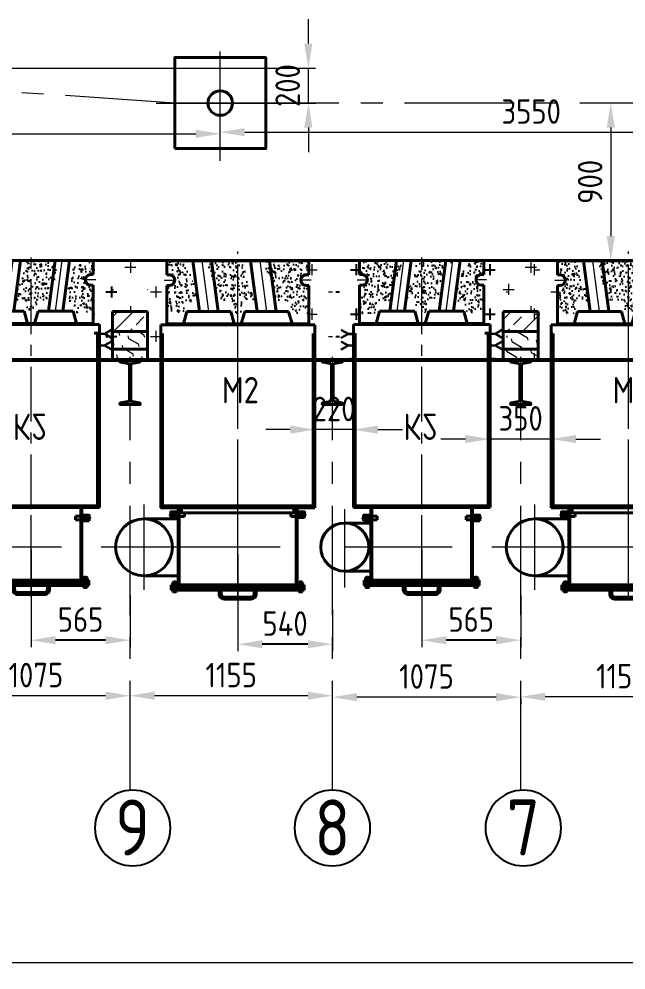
# Model space of a CAD drawing. Header units: millimetres. Extents: x 52110 to 400893, y -153728 to 31997.
# Drawn here: x 176669 to 180134, y -52259 to -46828 of the extents above; entities that cross this region are included whole.
import ezdxf
from ezdxf.enums import TextEntityAlignment as Align

# ---------------------------------------------------------------- set-up
doc = ezdxf.new("R2010")
doc.units = ezdxf.units.MM
doc.header["$LTSCALE"] = 500
for name, pattern in [('CENTER', [2, 1.25, -0.25, 0.25, -0.25]), ('DASHED2', [0.375, 0.25, -0.125]), ('PHANTOM2', [1.25, 0.625, -0.125, 0.125, -0.125, 0.125, -0.125])]:
    doc.linetypes.add(name, pattern=pattern)
for name, color, linetype, lineweight in [('2D', 4, 'PHANTOM2', 20), ('BIAOZHU', 3, 'Continuous', 25), ('SHI', 7, 'Continuous', 40), ('WEN', 3, 'Continuous', 20), ('XU', 6, 'DASHED2', 20), ('ZHONG', 1, 'CENTER', 20)]:
    doc.layers.add(name, color=color, linetype=linetype, lineweight=lineweight)
doc.layers.add('HAN', color=9, linetype='Continuous')
doc.styles.add('GB', font='gbenor.shx', dxfattribs={"bigfont": 'gbcbig.shx'})
doc.dimstyles.new('ISO-25$0', dxfattribs={"dimscale": 40, "dimtxt": 3.5, "dimasz": 3.5, "dimexe": 1, "dimexo": 0.2, "dimgap": 1.2, "dimtad": 1, "dimtoh": 1, "dimdec": 1, "dimzin": 9, "dimdsep": 46, "dimtxsty": 'GB', "dimcen": 0, "dimclrd": 3, "dimclre": 3, "dimclrt": 256, "dimadec": 0, "dimazin": 2, "dimtfac": 1, "dimtdec": 1, "dimtix": 1, "dimtmove": 0, "dimatfit": 3, "dimldrblk": 'DOTSMALL', "dimfxl": 0, "dimlwd": -1, "dimlwe": 20, "dimarcsym": 0})

# ---------------------------------------------------------------- blocks, each defined once
blk = doc.blocks.new('序号')
at = {"layer": 'BIAOZHU'}
blk.add_circle((0, -5.4), 5.4, dxfattribs=at)
at = {"layer": 'BIAOZHU', "style": 'GB', "flags": 8}
blk.add_attdef('序号', text='', height=8, dxfattribs=at).set_placement((0, -5.48), align=Align.MIDDLE)
blk = doc.blocks.new('*D1097')
at = {"layer": 'Defpoints', "color": 0}
for p in [(185927.4, -48331.1), (165847.4, -48466.2), (165847.4, -52219.4)]:
    blk.add_point(p, dxfattribs=at)
at = {"layer": 'WEN', "color": 3, "linetype": 'ByBlock', "lineweight": 20}
for p, q in [((185927.4, -48339.1), (185927.4, -52259.4)), ((165847.4, -48474.2), (165847.4, -52259.4))]:
    blk.add_line(p, q, dxfattribs=at)
at = {"layer": 'WEN', "color": 3, "linetype": 'ByBlock'}
blk.add_line((185787.4, -52219.4), (165987.4, -52219.4), dxfattribs=at)
at = {"layer": 'WEN', "color": 3}
for points in [[(165987.4, -52196), (165987.4, -52242.7), (165847.4, -52219.4)], [(185787.4, -52196), (185787.4, -52242.7), (185927.4, -52219.4)]]:
    blk.add_solid(points, dxfattribs=at)
at = {"layer": 'WEN', "insert": (175887.4, -52094.4), "char_height": 140, "attachment_point": 5, "style": 'GB'}
blk.add_mtext('20080(加热炉有效长度）', dxfattribs=at)
blk = doc.blocks.new('_DotSmall')
at = {"color": 0, "linetype": 'ByBlock', "const_width": 0.5}
blk.add_lwpolyline([(-0.0625, 0, 1), (0.0625, 0, 1)], format="xyb", close=True, dxfattribs=at)
blk = doc.blocks.new('*D1112')
at = {"layer": 'Defpoints', "color": 0}
for p in [(174267.4, -47483.2), (177817.4, -47483.2), (177817.4, -47483.2)]:
    blk.add_point(p, dxfattribs=at)
at = {"layer": 'WEN', "color": 3, "linetype": 'ByBlock', "lineweight": 20}
for p, q in [((174267.4, -47475.2), (174267.4, -47443.2)), ((177817.4, -47475.2), (177817.4, -47443.2))]:
    blk.add_line(p, q, dxfattribs=at)
at = {"layer": 'WEN', "color": 3, "linetype": 'ByBlock'}
blk.add_line((174407.4, -47483.2), (177677.4, -47483.2), dxfattribs=at)
at = {"layer": 'WEN', "color": 3}
for points in [[(174407.4, -47459.9), (174407.4, -47506.6), (174267.4, -47483.2)], [(177677.4, -47459.9), (177677.4, -47506.6), (177817.4, -47483.2)]]:
    blk.add_solid(points, dxfattribs=at)
at = {"layer": 'WEN', "insert": (176042.4, -47365.2), "char_height": 140, "attachment_point": 5, "style": 'GB'}
blk.add_mtext('3550', dxfattribs=at)
blk = doc.blocks.new('gdkk')
at = {"layer": 'SHI'}
blk.add_lwpolyline([(187744.5, 53003.2), (188264.5, 53003.2), (188264.5, 52483.2), (187744.5, 52483.2)], close=True, dxfattribs=at)
blk.add_circle((188004.5, 52743.2), 70, dxfattribs=at)
at = {"layer": 'ZHONG', "color": 1}
for p, q in [((188004.5, 53073.7), (188004.5, 52377.6)), ((188374.9, 52743.2), (187630.3, 52743.2))]:
    blk.add_line(p, q, dxfattribs=at)
blk = doc.blocks.new('*D1113')
at = {"layer": 'Defpoints', "color": 0}
for p in [(181367.4, -47474.4), (177817.4, -47638.6), (181367.4, -47638.6)]:
    blk.add_point(p, dxfattribs=at)
at = {"layer": 'WEN', "color": 3, "linetype": 'ByBlock', "lineweight": 20}
for p, q in [((177817.4, -47630.6), (177817.4, -47434.4)), ((181367.4, -47630.6), (181367.4, -47434.4))]:
    blk.add_line(p, q, dxfattribs=at)
at = {"layer": 'WEN', "color": 3, "linetype": 'ByBlock'}
blk.add_line((177957.4, -47474.4), (181227.4, -47474.4), dxfattribs=at)
at = {"layer": 'WEN', "color": 3}
for points in [[(177957.4, -47451.1), (177957.4, -47497.8), (177817.4, -47474.4)], [(181227.4, -47451.1), (181227.4, -47497.8), (181367.4, -47474.4)]]:
    blk.add_solid(points, dxfattribs=at)
at = {"layer": 'WEN', "insert": (179592.4, -47356.4), "char_height": 140, "attachment_point": 5, "style": 'GB'}
blk.add_mtext('3550', dxfattribs=at)
blk = doc.blocks.new('*D1115')
at = {"layer": 'Defpoints', "color": 0}
for p in [(174733.8, -47108), (178320.4, -47108), (177443.2, -47308)]:
    blk.add_point(p, dxfattribs=at)
at = {"layer": 'WEN', "color": 3, "linetype": 'ByBlock'}
for p, q in [((178320.4, -46968), (178320.4, -46828)), ((178320.4, -47308), (178320.4, -47108)), ((178320.4, -47448), (178320.4, -47588))]:
    blk.add_line(p, q, dxfattribs=at)
at = {"layer": 'WEN', "color": 3, "linetype": 'ByBlock', "lineweight": 20}
for p, q in [((174741.8, -47108), (178360.4, -47108)), ((177451.2, -47308), (178360.4, -47308))]:
    blk.add_line(p, q, dxfattribs=at)
at = {"layer": 'WEN', "color": 3}
for points in [[(178297.1, -46968), (178343.7, -46968), (178320.4, -47108)], [(178297.1, -47448), (178343.7, -47448), (178320.4, -47308)]]:
    blk.add_solid(points, dxfattribs=at)
at = {"layer": 'WEN', "insert": (178202.4, -47208), "char_height": 140, "attachment_point": 5, "rotation": 90, "style": 'GB'}
blk.add_mtext('200', dxfattribs=at)
blk = doc.blocks.new('*D1131')
at = {"layer": 'Defpoints', "color": 0}
for p in [(180088.7, -47308), (180046.8, -48208), (180119.6, -48208)]:
    blk.add_point(p, dxfattribs=at)
at = {"layer": 'WEN', "color": 3, "linetype": 'ByBlock', "lineweight": 20}
for p, q in [((180080.7, -47308), (180006.8, -47308)), ((180111.6, -48208), (180006.8, -48208))]:
    blk.add_line(p, q, dxfattribs=at)
at = {"layer": 'WEN', "color": 3, "linetype": 'ByBlock'}
blk.add_line((180046.8, -47448), (180046.8, -48068), dxfattribs=at)
at = {"layer": 'WEN', "color": 3}
for points in [[(180023.5, -47448), (180070.1, -47448), (180046.8, -47308)], [(180023.5, -48068), (180070.1, -48068), (180046.8, -48208)]]:
    blk.add_solid(points, dxfattribs=at)
at = {"layer": 'WEN', "insert": (179928.8, -47758), "char_height": 140, "attachment_point": 5, "rotation": 90, "style": 'GB'}
blk.add_mtext('900', dxfattribs=at)
blk = doc.blocks.new('A$C705B2E04')
at = {"layer": 'BIAOZHU'}
h = blk.add_hatch(dxfattribs=at)
h.set_pattern_fill('CROSS', color=256, scale=5, angle=35, style=0)
h.set_pattern_definition([(35, (-55824.333, -17647.914), (7.797026, 44.21913), [15.875, -47.625]), (125, (-55813.278, -17649.864), (-44.21913, 7.797026), [15.875, -47.625])])
h.paths.add_polyline_path([(1576.4, 1223.8), (1576.4, 1218.8), (1581.4, 1218.8), (1581.4, 1223.8)])
h = blk.add_hatch(dxfattribs=at)
h.set_pattern_fill('AR-CONC', color=256, scale=0.4, style=0)
h.set_pattern_definition([(50, (-55765.333, -17697.914), (72.87387, -6.375634), [7.62, -83.82]), (355, (-55765.33, -17697.914), (-14.09713, 76.42266), [6.096, -67.056]), (100.451, (-55759.26, -17698.446), (58.777, 70.046675), [6.476, -71.236]), (46.1842, (-55765.33, -17677.59), (108.43162, -16.81693), [11.43, -125.73]), (96.6356, (-55756.3, -17679), (94.9617, 98.97022), [9.714, -106.854]), (351.184, (-55765.33, -17677.59), (94.96184, 98.97005), [9.144, -100.584]), (21, (-55755.173, -17682.674), (60.64595, -40.90621), [7.62, -83.82]), (326, (-55755.17, -17682.674), (24.72081, 73.67519), [6.096, -67.056]), (71.4514, (-55750.12, -17686.08), (85.3666, 32.76914), [6.476, -71.236]), (37.5, (-55765.333, -17697.914), (1.235441, 33.822016), [0, -66.2432, 0, -68.072, 0, -67.31]), (7.5, (-55765.333, -17697.914), (26.727865, 40.07223), [0, -38.8112, 0, -64.7192, 0, -25.654]), (327.5, (-55787.99, -17697.914), (54.236238, -2.291498), [0, -25.4, 0, -79.248, 0, -105.156]), (317.5, (-55798.15, -17697.914), (59.251673, 10.170596), [0, -33.02, 0, -52.6288, 0, -74.676])])
edge = h.paths.add_edge_path()
edge.add_line((2145.4, 1183.8), (2065.4, 1183.8))
edge.add_line((2065.4, 1183.8), (2065.4, 1168.8))
edge.add_arc((2035.4, 1168.8), 30, -179.9951, 0, ccw=False)
edge.add_line((2005.4, 1168.8), (2005.4, 1183.8))
edge.add_line((2005.4, 1183.8), (1845.4, 1183.8))
edge.add_line((1845.4, 1183.8), (1845.4, 1133.8))
edge.add_line((1845.4, 1133.8), (1845.4, 1088.8))
edge.add_line((1845.4, 1088.8), (1915.4, 1068.8))
edge.add_line((1915.4, 1068.8), (1915.4, 998.5))
edge.add_line((1915.4, 998.5), (2145.4, 1073.2))
edge.add_line((2145.4, 1073.2), (2145.4, 1183.8))
h.paths.add_polyline_path([(2145.4, 963.8), (1915.4, 889.1), (1915.4, 818.8), (1845.4, 798.8), (1845.4, 778.8), (2145.4, 778.8)])
h.paths.add_polyline_path([(2145.4, 755.6), (2145.4, 778.8), (1845.4, 778.8), (1845.4, 758.8), (1915.4, 738.8), (1915.4, 680.9)])
edge = h.paths.add_edge_path()
edge.add_line((2145.4, 633.8), (1915.4, 559.1))
edge.add_line((1915.4, 559.1), (1915.4, 488.8))
edge.add_line((1915.4, 488.8), (1845.4, 468.8))
edge.add_line((1845.4, 468.8), (1845.4, 373.8))
edge.add_line((1845.4, 373.8), (2005.4, 373.8))
edge.add_line((2005.4, 373.8), (2005.4, 388.8))
edge.add_arc((2035.4, 388.8), 30, -0.0041, 180.0041, ccw=False)
edge.add_line((2065.4, 388.8), (2065.4, 373.8))
edge.add_line((2065.4, 373.8), (2145.4, 373.8))
edge.add_line((2145.4, 373.8), (2145.4, 633.8))
at = {"layer": '2D', "ltscale": 0.5}
for p, q in [((1576.4, 1318.8), (1576.4, 1218.8)), ((1581.4, 1318.8), (1581.4, 1218.8)), ((1576.4, 1223.8), (1581.4, 1223.8)), ((1576.4, 1223.8), (1581.4, 1223.8)), ((1576.4, 1223.8), (1581.4, 1223.8)), ((1575.4, 333.8), (1581.4, 333.8)), ((1575.4, 333.8), (1581.4, 333.8)), ((1575.4, 333.8), (1581.4, 333.8)), ((1575.4, 333.8), (1581.4, 333.8)), ((1575.4, 333.8), (1581.4, 333.8)), ((1576.4, 238.8), (1576.4, 338.8)), ((1576.4, 333.8), (1581.4, 333.8)), ((1576.4, 333.8), (1581.4, 333.8)), ((1576.4, 333.8), (1581.4, 333.8)), ((1581.4, 318.8), (1581.4, 338.8)), ((1581.4, 238.8), (1581.4, 338.8))]:
    blk.add_line(p, q, dxfattribs=at)
at = {"layer": 'BIAOZHU'}
blk.add_line((2145.4, 1318.8), (2145.4, 214.4), dxfattribs=at)
at = {"layer": 'HAN'}
for p, q in [((310.1, 1143.5), (311.9, 1143.5)), ((310.1, 1133.3), (311.9, 1133.3)), ((310.1, 425.5), (311.9, 425.5)), ((310.1, 415.3), (311.9, 415.3))]:
    blk.add_line(p, q, dxfattribs=at)
at = {"layer": 'SHI'}
for p, q in [((347, 1113.4), (347, 1314.4)), ((672, 1113.4), (672, 1314.4)), ((735.4, 1219.4), (735.4, 339.4)), ((735.4, 1218.8), (1730.4, 1218.8)), ((735.4, 1218.8), (1730.4, 1218.8)), ((745.4, 1219.4), (745.4, 339.4)), ((745.4, 1208.8), (1730.4, 1208.8)), ((1730.4, 1218.8), (1730.4, 1210.8)), ((1730.4, 1218.8), (1780.4, 1218.8)), ((1780.4, 1218.8), (1780.4, 338.8)), ((254.4, 1146.2), (255.9, 1148.8)), ((254.4, 1130.6), (254.4, 1146.2)), ((255.9, 1148.8), (261.9, 1148.8)), ((255.9, 1143.6), (261.9, 1143.6)), ((261.9, 1150.4), (264.4, 1150.4)), ((261.9, 1126.4), (261.9, 1150.4)), ((261.9, 1128), (261.9, 1148.8)), ((264.4, 400.4), (264.4, 1158.4)), ((295.4, 1158.4), (264.4, 1158.4)), ((276.4, 400.4), (276.4, 1158.4)), ((279.4, 400.4), (279.4, 1158.4)), ((295.4, 400.4), (295.4, 1158.4)), ((297.9, 1150.4), (295.4, 1150.4)), ((297.9, 1126.4), (297.9, 1150.4)), ((297.9, 1128), (297.9, 1148.8)), ((297.9, 1146.2), (299.4, 1148.8)), ((297.9, 1146.2), (297.9, 1130.6)), ((308.6, 1148.8), (299.4, 1148.8)), ((308.6, 1143.6), (299.4, 1143.6)), ((310.1, 1146.2), (308.6, 1148.8)), ((310.1, 1146.2), (310.1, 1130.6)), ((310.1, 1144.4), (311, 1144.4)), ((311, 1144.4), (311, 1132.4)), ((311.9, 1143.5), (311, 1144.4)), ((311.9, 1133.3), (311.9, 1143.5)), ((685.4, 1140.4), (685.4, 1161.4)), ((705.4, 1140.4), (705.4, 1161.4)), ((1780.4, 1183.8), (1995.4, 1183.8)), ((1786.4, 1183.8), (1786.4, 778.8)), ((1995.4, 1183.8), (2005.4, 1183.8)), ((2005.4, 1169.3), (2005.4, 1183.8)), ((2065.4, 1183.8), (2145.4, 1183.8)), ((2065.4, 1183.8), (2145.4, 1183.8)), ((2065.4, 1168.8), (2065.4, 1183.8)), ((2145.4, 1183.8), (2145.4, 778.8)), ((254.4, 1130.6), (255.9, 1128)), ((255.9, 1133.2), (261.9, 1133.2)), ((255.9, 1128), (261.9, 1128)), ((261.9, 1126.4), (264.4, 1126.4)), ((297.9, 1126.4), (295.4, 1126.4)), ((509.4, 1119.4), (295.4, 1119.4)), ((509.4, 1113.4), (295.4, 1113.4)), ((297.9, 1130.6), (299.4, 1128)), ((308.6, 1133.2), (299.4, 1133.2)), ((308.6, 1128), (299.4, 1128)), ((310.1, 1130.6), (308.6, 1128)), ((310.1, 1132.4), (311, 1132.4)), ((311, 1132.4), (311.9, 1133.3)), ((735.4, 1119.4), (509.4, 1119.4)), ((735.4, 1113.4), (509.4, 1113.4)), ((685.4, 1119.4), (685.4, 1140.4)), ((685.4, 1083.4), (685.4, 1119.4)), ((705.4, 1119.4), (705.4, 1140.4)), ((705.4, 1083.4), (705.4, 1119.4)), ((705.4, 459.4), (705.4, 1099.4)), ((735.4, 1099.4), (705.4, 1099.4)), ((735.4, 1109.4), (745.4, 1109.4)), ((735.4, 1099.4), (735.4, 459.4)), ((1786.4, 1088.8), (1856.4, 1068.8)), ((705.4, 1083.4), (685.4, 1083.4)), ((1856.4, 1068.8), (1856.4, 818.8)), ((1856.4, 997.2), (2145.4, 1035.2)), ((1856.4, 890.4), (2145.6, 928.5)), ((1856.4, 818.8), (1786.4, 798.8)), ((1786.4, 373.8), (1786.4, 778.8)), ((2145.4, 373.8), (2145.4, 778.8)), ((1786.4, 758.8), (1856.4, 738.8)), ((1856.4, 488.8), (1856.4, 738.8)), ((1856.4, 667.2), (2145.4, 705.2)), ((1856.4, 560.4), (2145.4, 598.5)), ((735.4, 445.4), (295.4, 445.4)), ((735.4, 439.4), (295.4, 439.4)), ((705.4, 475.4), (685.4, 475.4)), ((685.4, 475.4), (685.4, 439.4)), ((685.4, 439.4), (685.4, 418.4)), ((705.4, 475.4), (705.4, 439.4)), ((735.4, 459.4), (705.4, 459.4)), ((705.4, 439.4), (705.4, 418.4)), ((735.4, 449.4), (745.4, 449.4)), ((1786.4, 468.8), (1856.4, 488.8)), ((254.4, 428.2), (255.9, 430.8)), ((254.4, 428.2), (254.4, 412.6)), ((254.4, 412.6), (255.9, 410)), ((255.9, 430.8), (261.9, 430.8)), ((255.9, 425.6), (261.9, 425.6)), ((255.9, 415.2), (261.9, 415.2)), ((255.9, 410), (261.9, 410)), ((261.9, 432.4), (264.4, 432.4)), ((261.9, 432.4), (261.9, 408.4)), ((261.9, 430.8), (261.9, 410)), ((261.9, 408.4), (264.4, 408.4)), ((295.4, 400.4), (264.4, 400.4)), ((297.9, 432.4), (295.4, 432.4)), ((297.9, 408.4), (295.4, 408.4)), ((297.9, 432.4), (297.9, 408.4)), ((297.9, 430.8), (297.9, 410)), ((297.9, 428.2), (299.4, 430.8)), ((297.9, 412.6), (297.9, 428.2)), ((297.9, 412.6), (299.4, 410)), ((308.6, 430.8), (299.4, 430.8)), ((308.6, 425.6), (299.4, 425.6)), ((308.6, 415.2), (299.4, 415.2)), ((308.6, 410), (299.4, 410)), ((310.1, 428.2), (308.6, 430.8)), ((310.1, 412.6), (308.6, 410)), ((310.1, 412.6), (310.1, 428.2)), ((310.1, 426.4), (311, 426.4)), ((310.1, 414.4), (311, 414.4)), ((311, 414.4), (311, 426.4)), ((311, 426.4), (311.9, 425.5)), ((311.9, 415.3), (311, 414.4)), ((311.9, 425.5), (311.9, 415.3)), ((685.4, 418.4), (685.4, 397.4)), ((705.4, 418.4), (705.4, 397.4)), ((2005.4, 388.3), (2005.4, 373.8)), ((2065.4, 388.8), (2065.4, 373.8)), ((735.4, 338.8), (1730.4, 338.8)), ((735.4, 338.8), (1730.4, 338.8)), ((735.4, 338.8), (1730.4, 338.8)), ((745.4, 348.8), (1730.4, 348.8)), ((1730.4, 338.8), (1730.4, 346.8)), ((1730.4, 338.8), (1730.4, 346.8)), ((1780.4, 338.8), (1730.4, 338.8)), ((1780.4, 373.8), (2005.4, 373.8)), ((1780.4, 373.8), (2005.4, 373.8)), ((1995.4, 373.8), (2005.4, 373.8)), ((2065.4, 373.8), (2145.4, 373.8))]:
    blk.add_line(p, q, dxfattribs=at)
for points in [[(679.4, 1161.4), (711.4, 1161.4), (711.4, 1140.4), (679.4, 1140.4)], [(679.4, 1140.4), (711.4, 1140.4), (711.4, 1119.4), (679.4, 1119.4)], [(679.4, 418.4), (711.4, 418.4), (711.4, 439.4), (679.4, 439.4)], [(679.4, 397.4), (711.4, 397.4), (711.4, 418.4), (679.4, 418.4)]]:
    blk.add_lwpolyline(points, close=True, dxfattribs=at)
for points in [[(264.4, 673.4), (243.4, 673.4, -0.414214), (213.4, 703.4), (213.4, 855.4, -0.414214), (243.4, 885.4), (264.4, 885.4)], [(264.4, 685.4), (243.4, 685.4, -0.414214), (225.4, 703.4), (225.4, 855.4, -0.414214), (243.4, 873.4), (264.4, 873.4)]]:
    blk.add_lwpolyline(points, format="xyb", dxfattribs=at)
blk.add_circle((509.5, 1313.8), 162.5, dxfattribs=at)
for centre, radius, start, end in [((259.4, 1147.4), 5.17, 193.1408, 226.8592), ((264.1, 1138.4), 9.75, 147.7958, 212.2042), ((302.9, 1147.4), 5.17, 193.1408, 226.8592), ((307.6, 1138.4), 9.75, 147.7958, 212.2042), ((305.1, 1147.4), 5.17, 313.1408, 346.8592), ((300.3, 1138.4), 9.75, 327.7958, 32.2042), ((2035.4, 1168.8), 30, 179.0306, 0), ((259.4, 1129.4), 5.17, 133.1408, 166.8592), ((302.9, 1129.4), 5.17, 133.1408, 166.8592), ((305.1, 1129.4), 5.17, 13.1408, 46.8592), ((259.4, 429.4), 5.17, 193.1408, 226.8592), ((264.1, 420.4), 9.75, 147.7958, 212.2042), ((259.4, 411.4), 5.17, 133.1408, 166.8592), ((302.9, 429.4), 5.17, 193.1408, 226.8592), ((307.6, 420.4), 9.75, 147.7958, 212.2042), ((302.9, 411.4), 5.17, 133.1408, 166.8592), ((305.1, 429.4), 5.17, 313.1408, 346.8592), ((300.3, 420.4), 9.75, 327.7958, 32.2042), ((305.1, 411.4), 5.17, 13.1408, 46.8592), ((2035.4, 388.8), 30, 0, 180.9694)]:
    blk.add_arc(centre, radius, start, end, dxfattribs=at)
at = {"layer": 'ZHONG'}
for p, q in [((509.5, 1071.9), (509.5, 1558.2)), ((265.7, 1313.8), (753.3, 1313.8)), ((265.7, 1313.8), (753.4, 1313.8)), ((509.4, 568.3), (509.4, 1314.4)), ((509.4, 536.9), (509.4, 1314.4)), ((2035.4, 1198), (2035.4, 1140.6)), ((250.8, 1138.4), (316.1, 1138.4)), ((509.4, 604), (509.4, 954.2)), ((233.3, 778.8), (2124.3, 778.8)), ((244.6, 778.8), (2124.3, 778.8)), ((249.3, 778.8), (2124.3, 778.8)), ((250.8, 420.4), (316.1, 420.4)), ((2035.4, 359.6), (2035.4, 417))]:
    blk.add_line(p, q, dxfattribs=at)
at = {"layer": 'ZHONG', "ltscale": 0.3}
for p, q in [((695.4, 1172.5), (695.4, 1115.4)), ((695.4, 386.3), (695.4, 443.3))]:
    blk.add_line(p, q, dxfattribs=at)
at = {"layer": 'ZHONG', "ltscale": 0.5}
for p, q in [((1856.3, 943.8), (2145.4, 981.8)), ((1856.4, 613.8), (2145.4, 651.8))]:
    blk.add_line(p, q, dxfattribs=at)
at = {"layer": 'ZHONG'}
blk.add_lwpolyline([(269.4, 679.4), (243.4, 679.4, -0.414214), (219.4, 703.4), (219.4, 704.4), (219.4, 855.4, -0.414214), (243.4, 879.4), (269.4, 879.4)], format="xyb", dxfattribs=at)
at = {"layer": 'BIAOZHU', "style": 'GB'}
blk.add_text('M2', height=150, rotation=270, dxfattribs=at).set_placement((1332, 869.7))
blk = doc.blocks.new('A$C558843FA')
at = {"layer": 'WEN'}
h = blk.add_hatch(dxfattribs=at)
h.set_pattern_fill('CROSS', color=256, scale=20, style=0)
h.paths.add_polyline_path([(105, 418.7), (70, 418.7), (70, 468.7), (70, 617.7), (-30, 617.7), (-30, 53.7), (105, 53.7), (105, 133.7), (120, 133.7, 1.008496), (119.5, 193.7), (105, 193.7), (105, 203.7)])
h.paths.add_polyline_path([(915, 418.7), (915, 53.7), (1050, 53.7), (1050, 617.7), (950, 617.7), (950, 418.7)])
at = {"layer": 'ZHONG', "ltscale": 0.5}
blk.add_line((510, 1888), (510, 0), dxfattribs=at)
at = {"layer": 'WEN', "xscale": -1, "rotation": 90}
blk.add_blockref('A$C705B2E04', (1288.8, 2199.1), dxfattribs=at)
blk = doc.blocks.new('dlz')
at = {"layer": 'SHI'}
blk.add_lwpolyline([(182777.2, 54420.7), (182777.2, 54425, 0.366629), (182773, 54429.9), (182731.5, 54436.8, -0.366629), (182723.2, 54446.7), (182723.2, 54644.7, -0.366629), (182731.5, 54654.6), (182773, 54661.5, 0.366629), (182777.2, 54666.5), (182777.2, 54670.7), (182661.2, 54670.7), (182661.2, 54666.5, 0.366629), (182665.3, 54661.5), (182706.8, 54654.6, -0.366629), (182715.2, 54644.7), (182715.2, 54446.7, -0.366629), (182706.8, 54436.8), (182665.3, 54429.9, 0.366629), (182661.2, 54425), (182661.2, 54420.7)], format="xyb", close=True, dxfattribs=at)
at = {"layer": 'ZHONG'}
blk.add_line((182719.2, 54714.5), (182719.2, 54399.2), dxfattribs=at)
blk = doc.blocks.new('A$C306F2430')
at = {"layer": 'BIAOZHU'}
h = blk.add_hatch(dxfattribs=at)
h.set_pattern_fill('CROSS', color=256, scale=20, style=0)
h.paths.add_polyline_path([(271.5, 418.7), (236.5, 418.7), (236.5, 468.7), (208.1, 468.7, 0.131652), (206.6, 468.3), (169.5, 446.9), (166.5, 452.1), (200.5, 471.7), (166.5, 491.3), (169.5, 496.5), (207.3, 474.7), (236.5, 474.7), (236.5, 534.7), (208.1, 534.7, 0.131652), (206.6, 534.3), (169.5, 512.9), (166.5, 518.1), (200.5, 537.7), (166.5, 557.3), (169.5, 562.5), (207.3, 540.7), (236.5, 540.7), (236.5, 618.7), (137.2, 618.7), (137.2, 53.7), (271.5, 53.7), (271.5, 133.7), (286.5, 133.7, 1.008496), (286, 193.7), (271.5, 193.7)])
edge = h.paths.add_edge_path()
edge.add_line((981.5, 418.7), (981.5, 53.7))
edge.add_line((981.5, 53.7), (1116.5, 53.7))
edge.add_line((1116.5, 53.7), (1116.5, 618.7))
edge.add_line((1116.5, 618.7), (1016.5, 618.7))
edge.add_line((1016.5, 618.7), (1016.5, 541.5))
edge.add_line((1016.5, 541.5), (1045.4, 541.6))
edge.add_line((1045.4, 541.6), (1083.2, 563.5))
edge.add_line((1083.2, 563.5), (1086.2, 558.3))
edge.add_line((1086.2, 558.3), (1052.2, 538.6))
edge.add_line((1052.2, 538.6), (1086.2, 519.1))
edge.add_line((1086.2, 519.1), (1083.3, 513.9))
edge.add_line((1083.3, 513.9), (1046.1, 535.2))
edge.add_arc((1044.6, 532.6), 3, 60.1247, 90.1247)
edge.add_line((1044.6, 535.6), (1016.5, 535.5))
edge.add_line((1016.5, 535.5), (1016.5, 475.5))
edge.add_line((1016.5, 475.5), (1045.6, 475.6))
edge.add_line((1045.6, 475.6), (1083.3, 497.5))
edge.add_line((1083.3, 497.5), (1086.3, 492.3))
edge.add_line((1086.3, 492.3), (1052.4, 472.6))
edge.add_line((1052.4, 472.6), (1086.4, 453.1))
edge.add_line((1086.4, 453.1), (1083.4, 447.9))
edge.add_line((1083.4, 447.9), (1046.3, 469.2))
edge.add_arc((1044.8, 466.6), 3, 60.1247, 90.1247)
edge.add_line((1044.8, 469.6), (1016.5, 469.5))
edge.add_line((1016.5, 469.5), (1016.5, 418.7))
edge.add_line((1016.5, 418.7), (981.5, 418.7))
h = blk.add_hatch(dxfattribs=at)
h.set_pattern_fill('AR-CONC', color=256, scale=0.4, angle=-90, style=0)
h.set_pattern_definition([(320, (-17850.21, 57964.413), (-6.375634, -72.87387), [7.62, -83.82]), (265, (-17850.21, 57964.41), (76.42266, 14.09713), [6.096, -67.056]), (10.451, (-17850.74, 57958.34), (70.046675, -58.777), [6.476, -71.236]), (316.1842, (-17829.89, 57964.41), (-16.81693, -108.43162), [11.43, -125.73]), (6.6356, (-17831.29, 57955.38), (98.97022, -94.9617), [9.714, -106.854]), (261.184, (-17829.89, 57964.41), (98.97005, -94.96184), [9.144, -100.584]), (291, (-17834.97, 57954.253), (-40.90621, -60.64595), [7.62, -83.82]), (236, (-17834.97, 57954.25), (73.67519, -24.72081), [6.096, -67.056]), (341.4514, (-17838.376, 57949.2), (32.76914, -85.3666), [6.476, -71.236]), (307.5, (-17850.207, 57964.413), (33.822016, -1.235441), [0, -66.2432, 0, -68.072, 0, -67.31]), (277.5, (-17850.207, 57964.413), (40.07223, -26.727865), [0, -38.8112, 0, -64.7192, 0, -25.654]), (237.5, (-17850.207, 57987.07), (-2.291498, -54.236238), [0, -25.4, 0, -79.248, 0, -105.156]), (227.5, (-17850.207, 57997.23), (10.170596, -59.251673), [0, -33.02, 0, -52.6288, 0, -74.676])])
h.paths.add_polyline_path([(981.5, 53.7), (981.5, 133.7), (966.5, 133.7, -0.991576), (966, 193.7), (981.5, 193.7), (981.5, 203.7), (981.5, 353.7), (886.5, 353.7), (866.5, 283.7), (808.6, 283.7), (883.3, 53.7)])
h.paths.add_polyline_path([(799.2, 53.7), (724.4, 283.7), (666.5, 283.7), (646.5, 353.7), (626.5, 353.7), (626.5, 53.7)])
h.paths.add_polyline_path([(603.3, 53.7), (626.5, 53.7), (626.5, 353.7), (606.5, 353.7), (586.5, 283.7), (528.6, 283.7)])
h.paths.add_polyline_path([(519.2, 53.7), (444.4, 283.7), (386.5, 283.7), (366.5, 353.7), (271.5, 353.7), (271.5, 193.7), (286, 193.7, -1.008496), (286.5, 133.7), (271.5, 133.7), (271.5, 53.7)])
at = {"layer": '2D', "ltscale": 0.5}
for p, q in [((137.2, 618.7), (236.5, 618.7)), ((231.5, 623.7), (236.5, 623.7)), ((231.5, 623.7), (231.5, 618.7)), ((231.5, 623.7), (231.5, 618.7)), ((231.5, 623.7), (231.5, 618.7)), ((1116.5, 618.7), (1016.5, 618.7)), ((1021.5, 623.7), (1021.5, 618.7)), ((1021.5, 623.7), (1021.5, 618.7)), ((1021.5, 623.7), (1021.5, 618.7)), ((1021.5, 623.7), (1021.5, 618.7)), ((1021.5, 623.7), (1021.5, 618.7))]:
    blk.add_line(p, q, dxfattribs=at)
at = {"layer": 'BIAOZHU'}
for p, q in [((1016.5, 623.7), (1021.5, 623.7)), ((112.7, 53.7), (1140.9, 53.7))]:
    blk.add_line(p, q, dxfattribs=at)
at = {"layer": 'HAN'}
for p, q in [((311.6, 1864), (311.6, 1862.2)), ((321.8, 1864), (321.8, 1862.2)), ((931.1, 1864), (931.1, 1862.2)), ((941.3, 1864), (941.3, 1862.2))]:
    blk.add_line(p, q, dxfattribs=at)
at = {"layer": 'SHI'}
for p, q in [((955.5, 1909.7), (297.5, 1909.7)), ((297.5, 1878.7), (297.5, 1909.7)), ((304.7, 1912.2), (304.7, 1909.7)), ((328.7, 1912.2), (304.7, 1912.2)), ((309, 1919.7), (306.4, 1918.2)), ((306.4, 1918.2), (306.4, 1912.2)), ((327.1, 1912.2), (306.4, 1912.2)), ((324.5, 1919.7), (309, 1919.7)), ((311.6, 1918.2), (311.6, 1912.2)), ((321.9, 1918.2), (321.9, 1912.2)), ((324.5, 1919.7), (327.1, 1918.2)), ((327.1, 1918.2), (327.1, 1912.2)), ((328.7, 1912.2), (328.7, 1909.7)), ((924.2, 1912.2), (924.2, 1909.7)), ((924.2, 1912.2), (948.2, 1912.2)), ((928.5, 1919.7), (925.9, 1918.2)), ((925.9, 1918.2), (925.9, 1912.2)), ((925.9, 1912.2), (946.6, 1912.2)), ((928.5, 1919.7), (944, 1919.7)), ((931.1, 1918.2), (931.1, 1912.2)), ((941.4, 1918.2), (941.4, 1912.2)), ((944, 1919.7), (946.6, 1918.2)), ((946.6, 1918.2), (946.6, 1912.2)), ((948.2, 1912.2), (948.2, 1909.7)), ((955.5, 1878.7), (955.5, 1909.7)), ((955.5, 1897.7), (297.5, 1897.7)), ((955.5, 1894.7), (297.5, 1894.7)), ((955.5, 1878.7), (297.5, 1878.7)), ((304.7, 1876.2), (304.7, 1878.7)), ((328.7, 1876.2), (304.7, 1876.2)), ((327.1, 1876.2), (306.4, 1876.2)), ((309, 1876.2), (306.4, 1874.7)), ((306.4, 1865.5), (306.4, 1874.7)), ((309, 1864), (306.4, 1865.5)), ((309, 1876.2), (324.5, 1876.2)), ((309, 1864), (324.5, 1864)), ((310.7, 1864), (310.7, 1863.1)), ((310.7, 1863.1), (322.7, 1863.1)), ((311.6, 1862.2), (310.7, 1863.1)), ((311.6, 1865.5), (311.6, 1874.7)), ((321.8, 1862.2), (311.6, 1862.2)), ((322.7, 1863.1), (321.8, 1862.2)), ((321.9, 1865.5), (321.9, 1874.7)), ((322.7, 1864), (322.7, 1863.1)), ((324.5, 1876.2), (327.1, 1874.7)), ((324.5, 1864), (327.1, 1865.5)), ((327.1, 1865.5), (327.1, 1874.7)), ((328.7, 1876.2), (328.7, 1878.7)), ((336.5, 1689.7), (336.5, 1878.7)), ((342.5, 1689.7), (342.5, 1878.7)), ((910.5, 1463.7), (910.5, 1878.7)), ((916.5, 1463.7), (916.5, 1878.7)), ((924.2, 1876.2), (924.2, 1878.7)), ((924.2, 1876.2), (948.2, 1876.2)), ((925.9, 1876.2), (946.6, 1876.2)), ((928.5, 1876.2), (925.9, 1874.7)), ((925.9, 1865.5), (925.9, 1874.7)), ((928.5, 1864), (925.9, 1865.5)), ((944, 1876.2), (928.5, 1876.2)), ((944, 1864), (928.5, 1864)), ((930.2, 1864), (930.2, 1863.1)), ((942.2, 1863.1), (930.2, 1863.1)), ((930.2, 1863.1), (931.1, 1862.2)), ((931.1, 1865.5), (931.1, 1874.7)), ((931.1, 1862.2), (941.3, 1862.2)), ((941.3, 1862.2), (942.2, 1863.1)), ((941.4, 1865.5), (941.4, 1874.7)), ((942.2, 1864), (942.2, 1863.1)), ((944, 1876.2), (946.6, 1874.7)), ((944, 1864), (946.6, 1865.5)), ((946.6, 1865.5), (946.6, 1874.7)), ((948.2, 1876.2), (948.2, 1878.7)), ((187.5, 1827.2), (336.5, 1827.2)), ((336.5, 1463.7), (336.5, 1689.7)), ((342.5, 1463.7), (342.5, 1689.7)), ((336.5, 1553.2), (187.5, 1553.2)), ((315.5, 1533.7), (294.5, 1533.7)), ((336.5, 1533.7), (315.5, 1533.7)), ((372.5, 1533.7), (336.5, 1533.7)), ((372.5, 1513.7), (372.5, 1533.7)), ((880.5, 1513.7), (880.5, 1533.7)), ((880.5, 1533.7), (916.5, 1533.7)), ((916.5, 1533.7), (937.5, 1533.7)), ((937.5, 1533.7), (958.5, 1533.7)), ((315.5, 1513.7), (294.5, 1513.7)), ((336.5, 1513.7), (315.5, 1513.7)), ((372.5, 1513.7), (336.5, 1513.7)), ((880.5, 1513.7), (916.5, 1513.7)), ((916.5, 1513.7), (937.5, 1513.7)), ((937.5, 1513.7), (958.5, 1513.7)), ((236.5, 1463.7), (236.5, 468.7)), ((236.5, 1463.7), (1016.5, 1463.7)), ((236.5, 1463.7), (236.5, 468.7)), ((236.5, 1453.7), (1016.5, 1453.7)), ((246.5, 1453.7), (246.5, 468.7)), ((346.5, 1463.7), (346.5, 1453.7)), ((906.5, 1463.7), (906.5, 1453.7)), ((1006.5, 1453.7), (1006.5, 468.7)), ((1016.5, 1463.7), (1016.5, 468.7)), ((1016.5, 1463.7), (1016.5, 468.7)), ((1016.5, 1463.7), (1016.5, 468.7)), ((236.5, 468.7), (244.5, 468.7)), ((236.5, 468.7), (236.5, 418.7)), ((986.5, 468.7), (1016.5, 468.7)), ((986.5, 468.7), (1016.5, 468.7)), ((986.5, 468.7), (1016.5, 468.7)), ((986.5, 468.7), (1016.5, 468.7)), ((1016.5, 468.7), (986.5, 468.7)), ((986.5, 468.7), (1016.5, 468.7)), ((986.5, 468.7), (1016.5, 468.7)), ((1016.5, 468.7), (986.5, 468.7)), ((1016.5, 468.7), (1008.5, 468.7)), ((1016.5, 468.7), (1008.5, 468.7)), ((1016.5, 418.7), (1016.5, 468.7)), ((236.5, 418.7), (1016.5, 418.7)), ((271.5, 418.7), (271.5, 193.7)), ((271.5, 418.7), (271.5, 193.7)), ((271.5, 412.7), (626.5, 412.7)), ((366.5, 412.7), (386.5, 342.7)), ((606.5, 412.7), (586.5, 342.7)), ((981.5, 412.7), (626.5, 412.7)), ((666.5, 342.7), (646.5, 412.7)), ((886.5, 412.7), (866.5, 342.7)), ((981.5, 418.7), (981.5, 203.7)), ((386.5, 342.7), (586.5, 342.7)), ((445.4, 342.7), (483.5, 53.7)), ((527.6, 342.7), (565.6, 53.7)), ((866.5, 342.7), (666.5, 342.7)), ((725.4, 342.7), (763.5, 53.7)), ((807.6, 342.7), (845.6, 53.7)), ((271.5, 203.7), (271.5, 193.7)), ((286, 193.7), (271.5, 193.7)), ((967, 193.7), (981.5, 193.7)), ((981.5, 203.7), (981.5, 193.7)), ((286.5, 133.7), (271.5, 133.7)), ((271.5, 133.7), (271.5, 53.7)), ((966.5, 133.7), (981.5, 133.7)), ((981.5, 133.7), (981.5, 53.7)), ((981.5, 133.7), (981.5, 53.7)), ((276.5, 53.7), (626.5, 53.7)), ((981.5, 53.7), (626.5, 53.7))]:
    blk.add_line(p, q, dxfattribs=at)
for points in [[(732.5, 1909.7), (732.5, 1930.7, 0.414214), (702.5, 1960.7), (550.5, 1960.7, 0.414214), (520.5, 1930.7), (520.5, 1909.7)], [(720.5, 1909.7), (720.5, 1930.7, 0.414214), (702.5, 1948.7), (550.5, 1948.7, 0.414214), (532.5, 1930.7), (532.5, 1909.7)]]:
    blk.add_lwpolyline(points, format="xyb", dxfattribs=at)
for points in [[(294.5, 1539.7), (294.5, 1507.7), (315.5, 1507.7), (315.5, 1539.7)], [(315.5, 1539.7), (315.5, 1507.7), (336.5, 1507.7), (336.5, 1539.7)], [(937.5, 1539.7), (937.5, 1507.7), (916.5, 1507.7), (916.5, 1539.7)], [(958.5, 1539.7), (958.5, 1507.7), (937.5, 1507.7), (937.5, 1539.7)]]:
    blk.add_lwpolyline(points, close=True, dxfattribs=at)
blk.add_circle((187.5, 1689.7), 137.5, dxfattribs=at)
for centre, radius, start, end in [((307.8, 1914.6), 5.17, 43.1408, 76.8592), ((316.7, 1909.9), 9.75, 57.7958, 122.2042), ((325.7, 1914.6), 5.17, 103.1408, 136.8592), ((927.3, 1914.6), 5.17, 43.1408, 76.8592), ((936.2, 1909.9), 9.75, 57.7958, 122.2042), ((945.2, 1914.6), 5.17, 103.1408, 136.8592), ((307.8, 1871.1), 5.17, 43.1408, 76.8592), ((307.8, 1869), 5.17, 283.1408, 316.8592), ((316.7, 1866.4), 9.75, 57.7958, 122.2042), ((316.7, 1873.7), 9.75, 237.7958, 302.2042), ((325.7, 1871.1), 5.17, 103.1408, 136.8592), ((325.7, 1869), 5.17, 223.1408, 256.8592), ((927.3, 1871.1), 5.17, 43.1408, 76.8592), ((927.3, 1869), 5.17, 283.1408, 316.8592), ((936.2, 1866.4), 9.75, 57.7958, 122.2042), ((936.2, 1873.7), 9.75, 237.7958, 302.2042), ((945.2, 1871.1), 5.17, 103.1408, 136.8592), ((945.2, 1869), 5.17, 223.1408, 256.8592), ((286.5, 163.7), 30, 270, 90.9694), ((966.5, 163.7), 30, 89.0306, 270)]:
    blk.add_arc(centre, radius, start, end, dxfattribs=at)
at = {"layer": 'XU'}
for p, q in [((169.5, 562.5), (166.5, 557.3)), ((166.5, 557.3), (200.5, 537.7)), ((169.5, 562.5), (207.3, 540.7)), ((1083.2, 563.5), (1045.4, 541.6)), ((1086.2, 558.3), (1052.2, 538.6)), ((1083.2, 563.5), (1086.2, 558.3)), ((166.5, 518.1), (205, 540.3)), ((169.5, 512.9), (166.5, 518.1)), ((169.5, 496.5), (166.5, 491.3)), ((166.5, 491.3), (200.5, 471.7)), ((169.5, 512.9), (206.6, 534.3)), ((169.5, 496.5), (207.3, 474.7)), ((206.5, 540.7), (236.5, 540.7)), ((208.1, 534.7), (236.5, 534.7)), ((1046.2, 541.6), (1016.2, 541.5)), ((1044.6, 535.6), (1016.2, 535.5)), ((1083.3, 497.5), (1045.6, 475.6)), ((1083.3, 513.9), (1046.1, 535.2)), ((1086.2, 519.1), (1047.7, 541.2)), ((1086.3, 492.3), (1052.4, 472.6)), ((1083.3, 513.9), (1086.2, 519.1)), ((1083.3, 497.5), (1086.3, 492.3)), ((166.5, 452.1), (205, 474.3)), ((169.5, 446.9), (166.5, 452.1)), ((169.5, 446.9), (206.6, 468.3)), ((206.5, 474.7), (236.5, 474.7)), ((208.1, 468.7), (236.5, 468.7)), ((1046.4, 475.6), (1016.4, 475.5)), ((1044.8, 469.6), (1016.4, 469.5)), ((1083.4, 447.9), (1046.3, 469.2)), ((1086.4, 453.1), (1047.9, 475.2)), ((1083.4, 447.9), (1086.4, 453.1))]:
    blk.add_line(p, q, dxfattribs=at)
for centre, start, end in [((206.5, 537.7), 90, 120), ((208.1, 531.7), 90, 120), ((1044.6, 532.6), 60.1247, 90.1247), ((1046.2, 538.6), 60.1247, 90.1247), ((206.5, 471.7), 90, 120), ((208.1, 465.7), 90, 120), ((1044.8, 466.6), 60.1247, 90.1247), ((1046.4, 472.6), 60.1247, 90.1247)]:
    blk.add_arc(centre, 3, start, end, dxfattribs=at)
at = {"layer": 'ZHONG', "ltscale": 0.5}
for p, q in [((626.5, 1973), (626.5, 0)), ((486.5, 342.7), (524.5, 53.7)), ((766.5, 342.7), (804.5, 53.7))]:
    blk.add_line(p, q, dxfattribs=at)
at = {"layer": 'ZHONG'}
for p, q in [((187.5, 1919.7), (187.5, 1506.9)), ((187.5, 1903.7), (187.5, 1472.7)), ((316.7, 1923.3), (316.7, 1857.9)), ((626.5, 1919.7), (626.5, 1506.9)), ((936.2, 1923.3), (936.2, 1857.9)), ((800.9, 1689.7), (186.5, 1689.7)), ((257.3, 163.7), (314.7, 163.7)), ((995.7, 163.7), (938.3, 163.7))]:
    blk.add_line(p, q, dxfattribs=at)
at = {"layer": 'ZHONG', "ltscale": 0.3}
for p, q in [((283.4, 1523.7), (340.5, 1523.7)), ((969.6, 1523.7), (912.5, 1523.7))]:
    blk.add_line(p, q, dxfattribs=at)
at = {"layer": 'ZHONG'}
blk.add_lwpolyline([(726.5, 1904.7), (726.5, 1930.7, 0.414214), (702.5, 1954.7), (701.5, 1954.7), (550.5, 1954.7, 0.414214), (526.5, 1930.7), (526.5, 1904.7)], format="xyb", dxfattribs=at)
at = {"layer": 'BIAOZHU', "style": 'GB'}
blk.add_text('K2', height=150, dxfattribs=at).set_placement((522.9, 927.7))
blk = doc.blocks.new('*D1161')
at = {"layer": 'Defpoints', "color": 0}
for p in [(179532.4, -50699.4), (179532.4, -50699.4), (180687.4, -50699.4)]:
    blk.add_point(p, dxfattribs=at)
at = {"layer": 'WEN', "color": 3, "linetype": 'ByBlock', "lineweight": 20}
for p, q in [((179532.4, -50691.4), (179532.4, -50659.4)), ((180687.4, -50691.4), (180687.4, -50659.4))]:
    blk.add_line(p, q, dxfattribs=at)
at = {"layer": 'WEN', "color": 3}
blk.add_line((180547.4, -50699.4), (179672.4, -50699.4), dxfattribs=at)
for points in [[(179672.4, -50676.1), (179672.4, -50722.7), (179532.4, -50699.4)], [(180547.4, -50676.1), (180547.4, -50722.7), (180687.4, -50699.4)]]:
    blk.add_solid(points, dxfattribs=at)
at = {"layer": 'WEN', "insert": (180109.9, -50581.4), "char_height": 140, "attachment_point": 5, "style": 'GB'}
blk.add_mtext('1155', dxfattribs=at)
blk = doc.blocks.new('*D1162')
at = {"layer": 'Defpoints', "color": 0}
for p in [(179357.4, -49226), (179357.4, -49226.9), (179707.4, -49226)]:
    blk.add_point(p, dxfattribs=at)
at = {"layer": 'WEN', "color": 3}
for p, q in [((179217.4, -49226.9), (179077.4, -49226.9)), ((179707.4, -49226.9), (179357.4, -49226.9)), ((179847.4, -49226.9), (179987.4, -49226.9))]:
    blk.add_line(p, q, dxfattribs=at)
at = {"layer": 'WEN', "color": 3, "linetype": 'ByBlock', "lineweight": 20}
for p, q in [((179357.4, -49234), (179357.4, -49266.9)), ((179707.4, -49234), (179707.4, -49266.9))]:
    blk.add_line(p, q, dxfattribs=at)
at = {"layer": 'WEN', "color": 3}
for points in [[(179217.4, -49203.6), (179217.4, -49250.3), (179357.4, -49226.9)], [(179847.4, -49203.6), (179847.4, -49250.3), (179707.4, -49226.9)]]:
    blk.add_solid(points, dxfattribs=at)
at = {"layer": 'WEN', "insert": (179532.4, -49108.9), "char_height": 140, "attachment_point": 5, "style": 'GB'}
blk.add_mtext('350', dxfattribs=at)
blk = doc.blocks.new('*D1163')
at = {"layer": 'Defpoints', "color": 0}
for p in [(178357.4, -49158.1), (178357.4, -49173.2), (178577.4, -49158.1)]:
    blk.add_point(p, dxfattribs=at)
at = {"layer": 'WEN', "color": 3}
for p, q in [((178217.4, -49173.2), (178077.4, -49173.2)), ((178577.4, -49173.2), (178357.4, -49173.2)), ((178717.4, -49173.2), (178857.4, -49173.2))]:
    blk.add_line(p, q, dxfattribs=at)
at = {"layer": 'WEN', "color": 3, "linetype": 'ByBlock', "lineweight": 20}
for p, q in [((178357.4, -49166.1), (178357.4, -49213.2)), ((178577.4, -49166.1), (178577.4, -49213.2))]:
    blk.add_line(p, q, dxfattribs=at)
at = {"layer": 'WEN', "color": 3}
for points in [[(178217.4, -49149.9), (178217.4, -49196.6), (178357.4, -49173.2)], [(178717.4, -49149.9), (178717.4, -49196.6), (178577.4, -49173.2)]]:
    blk.add_solid(points, dxfattribs=at)
at = {"layer": 'WEN', "insert": (178467.4, -49055.2), "char_height": 140, "attachment_point": 5, "style": 'GB'}
blk.add_mtext('220', dxfattribs=at)
blk = doc.blocks.new('*D1165')
at = {"layer": 'Defpoints', "color": 0}
for p in [(178457.4, -50701.1), (178457.4, -50701.1), (179532.4, -50699.4)]:
    blk.add_point(p, dxfattribs=at)
at = {"layer": 'WEN', "color": 3, "linetype": 'ByBlock', "lineweight": 20}
for p, q in [((178457.4, -50693.1), (178457.4, -50661.1)), ((179532.4, -50707.4), (179532.4, -50741.1))]:
    blk.add_line(p, q, dxfattribs=at)
at = {"layer": 'WEN', "color": 3}
blk.add_line((179392.4, -50701.1), (178597.4, -50701.1), dxfattribs=at)
for points in [[(178597.4, -50677.7), (178597.4, -50724.4), (178457.4, -50701.1)], [(179392.4, -50677.7), (179392.4, -50724.4), (179532.4, -50701.1)]]:
    blk.add_solid(points, dxfattribs=at)
at = {"layer": 'WEN', "insert": (178994.9, -50583.1), "char_height": 140, "attachment_point": 5, "style": 'GB'}
blk.add_mtext('1075', dxfattribs=at)
blk = doc.blocks.new('*D1166')
at = {"layer": 'Defpoints', "color": 0}
for p in [(177302.4, -50693.1), (177302.4, -50693.1), (178457.4, -50693.1)]:
    blk.add_point(p, dxfattribs=at)
at = {"layer": 'WEN', "color": 3, "linetype": 'ByBlock', "lineweight": 20}
for p, q in [((177302.4, -50685.1), (177302.4, -50653.1)), ((178457.4, -50685.1), (178457.4, -50653.1))]:
    blk.add_line(p, q, dxfattribs=at)
at = {"layer": 'WEN', "color": 3}
blk.add_line((178317.4, -50693.1), (177442.4, -50693.1), dxfattribs=at)
for points in [[(177442.4, -50669.7), (177442.4, -50716.4), (177302.4, -50693.1)], [(178317.4, -50669.7), (178317.4, -50716.4), (178457.4, -50693.1)]]:
    blk.add_solid(points, dxfattribs=at)
at = {"layer": 'WEN', "insert": (177879.9, -50575.1), "char_height": 140, "attachment_point": 5, "style": 'GB'}
blk.add_mtext('1155', dxfattribs=at)
blk = doc.blocks.new('*D1167')
at = {"layer": 'Defpoints', "color": 0}
for p in [(176227.4, -50693.1), (176227.4, -50693.1), (177302.4, -50693.1)]:
    blk.add_point(p, dxfattribs=at)
at = {"layer": 'WEN', "color": 3, "linetype": 'ByBlock', "lineweight": 20}
for p, q in [((176227.4, -50685.1), (176227.4, -50653.1)), ((177302.4, -50685.1), (177302.4, -50653.1))]:
    blk.add_line(p, q, dxfattribs=at)
at = {"layer": 'WEN', "color": 3}
blk.add_line((177162.4, -50693.1), (176367.4, -50693.1), dxfattribs=at)
for points in [[(176367.4, -50669.7), (176367.4, -50716.4), (176227.4, -50693.1)], [(177162.4, -50669.7), (177162.4, -50716.4), (177302.4, -50693.1)]]:
    blk.add_solid(points, dxfattribs=at)
at = {"layer": 'WEN', "insert": (176764.9, -50575.1), "char_height": 140, "attachment_point": 5, "style": 'GB'}
blk.add_mtext('1075', dxfattribs=at)
blk = doc.blocks.new('*D1176')
at = {"layer": 'BIAOZHU', "color": 3, "linetype": 'ByBlock', "lineweight": 20}
for p, q in [((178967.4, -49858.7), (178967.4, -50416)), ((179532.4, -50119.6), (179532.4, -50416))]:
    blk.add_line(p, q, dxfattribs=at)
at = {"layer": 'BIAOZHU', "color": 3, "linetype": 'ByBlock'}
blk.add_line((179392.4, -50376), (179107.4, -50376), dxfattribs=at)
at = {"layer": 'BIAOZHU', "color": 3}
for points in [[(179107.4, -50352.6), (179107.4, -50399.3), (178967.4, -50376)], [(179392.4, -50352.6), (179392.4, -50399.3), (179532.4, -50376)]]:
    blk.add_solid(points, dxfattribs=at)
at = {"layer": 'Defpoints', "color": 0}
for p in [(178967.4, -49850.7), (179532.4, -50111.6), (178967.4, -50376)]:
    blk.add_point(p, dxfattribs=at)
at = {"layer": 'BIAOZHU', "insert": (179249.9, -50258), "char_height": 140, "attachment_point": 5, "style": 'GB'}
blk.add_mtext('565', dxfattribs=at)
blk = doc.blocks.new('*D1175')
at = {"layer": 'BIAOZHU', "color": 3, "linetype": 'ByBlock', "lineweight": 20}
for p, q in [((177917.4, -49884.1), (177917.4, -50438.9)), ((178457.4, -50201.1), (178457.4, -50438.9))]:
    blk.add_line(p, q, dxfattribs=at)
at = {"layer": 'BIAOZHU', "color": 3, "linetype": 'ByBlock'}
blk.add_line((178317.4, -50398.9), (178057.4, -50398.9), dxfattribs=at)
at = {"layer": 'BIAOZHU', "color": 3}
for points in [[(178057.4, -50375.6), (178057.4, -50422.2), (177917.4, -50398.9)], [(178317.4, -50375.6), (178317.4, -50422.2), (178457.4, -50398.9)]]:
    blk.add_solid(points, dxfattribs=at)
at = {"layer": 'Defpoints', "color": 0}
for p in [(177917.4, -49876.1), (178457.4, -50193.1), (177917.4, -50398.9)]:
    blk.add_point(p, dxfattribs=at)
at = {"layer": 'BIAOZHU', "insert": (178187.4, -50280.9), "char_height": 140, "attachment_point": 5, "style": 'GB'}
blk.add_mtext('540', dxfattribs=at)
blk = doc.blocks.new('*D1178')
at = {"layer": 'BIAOZHU', "color": 3, "linetype": 'ByBlock', "lineweight": 20}
for p, q in [((176737.4, -49858.7), (176737.4, -50416)), ((177302.4, -50119.6), (177302.4, -50416))]:
    blk.add_line(p, q, dxfattribs=at)
at = {"layer": 'BIAOZHU', "color": 3, "linetype": 'ByBlock'}
blk.add_line((177162.4, -50376), (176877.4, -50376), dxfattribs=at)
at = {"layer": 'BIAOZHU', "color": 3}
for points in [[(176877.4, -50352.6), (176877.4, -50399.3), (176737.4, -50376)], [(177162.4, -50352.6), (177162.4, -50399.3), (177302.4, -50376)]]:
    blk.add_solid(points, dxfattribs=at)
at = {"layer": 'Defpoints', "color": 0}
for p in [(176737.4, -49850.7), (177302.4, -50111.6), (176737.4, -50376)]:
    blk.add_point(p, dxfattribs=at)
at = {"layer": 'BIAOZHU', "insert": (177019.9, -50258), "char_height": 140, "attachment_point": 5, "style": 'GB'}
blk.add_mtext('565', dxfattribs=at)
blk = doc.blocks.new('A$C597D378B')
at = {"layer": 'WEN'}
h = blk.add_hatch(dxfattribs=at)
h.set_pattern_fill('FLEX', color=256, scale=10, angle=30, style=0)
h.set_pattern_definition([(30, (-174644.506, -16397.66), (-31.75, 54.992613), [63.5, -63.5]), (75, (-174589.513, -16365.91), (-31.750014, 54.992637), [15.875, -58.0526, 15.875, -89.8026])])
h.paths.add_polyline_path([(200, 505), (200, 565), (0, 565), (0, 505)])
h.paths.add_polyline_path([(0, 505), (0, 405), (200, 405), (200, 505)])
h = blk.add_hatch(dxfattribs=at)
h.set_pattern_fill('ANSI33', color=256, scale=20, angle=90, style=0)
h.set_pattern_definition([(135, (-174644.5, -16397.66), (-89.80256, -89.80256), []), (135, (-174644.5, -16307.86), (-89.80256, -89.80256), [63.5, -31.75])])
h.paths.add_polyline_path([(0, 405), (0, 291), (200, 291), (200, 405)])
h = blk.add_hatch(dxfattribs=at)
h.set_pattern_fill('CROSS', color=256, scale=20, style=0)
h.set_pattern_definition([(0, (-174644.5, -16397.66), (127, 127), [63.5, -190.5]), (90, (-174612.76, -16429.41), (-127, 127), [63.5, -190.5])])
h.paths.add_polyline_path([(0, 0), (200, 0), (200, 291), (0, 291)])
at = {"layer": 'SHI'}
for p, q in [((0, 565), (0, 291)), ((200, 565), (200, 291)), ((0, 505), (200, 505)), ((0, 405), (200, 405)), ((0, 291), (200, 291))]:
    blk.add_line(p, q, dxfattribs=at)
at = {"layer": 'WEN'}
blk.add_line((0, 565), (200, 565), dxfattribs=at)

msp = doc.modelspace()

# ---------------------------------------------------------------- linework, layer by layer
at = {"layer": 'SHI'}
for p, q in [((165666.40863, -48208.01452), (186218.40863, -48208.01452)), ((165202.40863, -48773.01452), (186682.40863, -48773.01452)), ((165196.40863, -48778.01452), (186687.40863, -48778.01452))]:
    msp.add_line(p, q, dxfattribs=at)
at = {"layer": 'ZHONG', "color": 1}
for p, q in [((177557.41986, -47308.01452), (174602.40863, -47107.64543)), ((185494.64936, -47308.01452), (177817.40863, -47308.01452))]:
    msp.add_line(p, q, dxfattribs=at)
at = {"layer": 'ZHONG'}
for p, q in [((177302.41202, -51232.95576), (177302.41202, -48778.01452)), ((178457.41202, -51232.95576), (178457.41202, -48778.01452)), ((179532.41202, -51232.95576), (179532.41202, -48778.01452))]:
    msp.add_line(p, q, dxfattribs=at)

# ---------------------------------------------------------------- block references
at = {"layer": 'BIAOZHU', "xscale": -1, "rotation": 180}
for p in [(177407.41196, -48155.41791), (179637.41196, -48155.41791)]:
    msp.add_blockref('A$C558843FA', p, dxfattribs=at)
at = {"layer": 'SHI', "xscale": -1, "rotation": 180}
for name, p in [('gdkk', (-10187.09339, 5435.14144)), ('dlz', (-5416.75318, 5641.61076)), ('dlz', (-4261.75318, 5641.61076)), ('dlz', (-3186.75318, 5641.61076))]:
    msp.add_blockref(name, p, dxfattribs=at)
at = {"layer": 'SHI'}
ref = msp.add_blockref('序号', (177317.40863, -51664.68376), dxfattribs=dict(at, xscale=-40, yscale=40, zscale=40, rotation=180))
ref.add_attrib('序号', '9', dxfattribs={"layer": 'BIAOZHU', "height": 320, "style": 'GB', "flags": 8}).set_placement((177317.40863, -51445.54786), align=Align.MIDDLE)
ref = msp.add_blockref('序号', (178457.41202, -51664.68376), dxfattribs=dict(at, xscale=-40, yscale=40, zscale=40, rotation=180))
ref.add_attrib('序号', '8', dxfattribs={"layer": 'BIAOZHU', "height": 320, "style": 'GB', "flags": 8}).set_placement((178457.41202, -51445.54786), align=Align.MIDDLE)
ref = msp.add_blockref('序号', (179547.40863, -51664.68376), dxfattribs=dict(at, xscale=-40, yscale=40, zscale=40, rotation=180))
ref.add_attrib('序号', '7', dxfattribs={"layer": 'BIAOZHU', "height": 320, "style": 'GB', "flags": 8}).set_placement((179547.40863, -51445.54786), align=Align.MIDDLE)
at = {"layer": 'WEN', "xscale": -1, "rotation": 180}
for name, p in [('A$C306F2430', (176110.9121, -48154.32822)), ('A$C306F2430', (178340.9121, -48154.32822)), ('A$C597D378B', (177202.41221, -48208.01446)), ('A$C597D378B', (179432.41221, -48208.01446))]:
    msp.add_blockref(name, p, dxfattribs=at)

# ---------------------------------------------------------------- dimensions: what is measured, and where the dimension line sits
at = {"layer": 'BIAOZHU'}
for base, p1, p2, picture, middle in [((176737.41202, -50375.96107), (177302.41202, -50111.63509), (176737.41202, -49850.74384), '*D1178', (177019.91202, -50257.96107)), ((178967.41202, -50375.96107), (179532.41202, -50111.63509), (178967.41202, -49850.74384), '*D1176', (179249.91202, -50257.96107)), ((177917.41202, -50398.88928), (178457.41202, -50193.11103), (177917.41202, -49876.13302), '*D1175', (178187.41202, -50280.88928))]:
    dim = msp.add_linear_dim(base=base, p1=p1, p2=p2, dimstyle='ISO-25$0', override={"dimtmove": 1, "dimatfit": 0, "dimfxl": 1.25}, dxfattribs=at)
    dim.commit()
    dim.dimension.update_dxf_attribs({"geometry": picture, "text_midpoint": middle})
at = {"layer": 'WEN'}
for base, p1, p2, override, picture, middle in [((178320.38695, -47108.01452), (177443.1643, -47308.01452), (174733.81255, -47108.01452), {"dimatfit": 0, "dimfxl": 1.8}, '*D1115', (178202.38695, -47208.01452)), ((180046.8164, -48208.01452), (180088.68096, -47308.01452), (180119.62127, -48208.01452), {"dimatfit": 0, "dimfxl": 1.25}, '*D1131', (179928.8164, -47758.01452))]:
    dim = msp.add_linear_dim(base=base, p1=p1, p2=p2, angle=90, dimstyle='ISO-25$0', override=override, dxfattribs=at)
    dim.commit()
    dim.dimension.update_dxf_attribs({"geometry": picture, "text_midpoint": middle})
for base, p1, p2, override, picture, middle in [((177817.40863, -47483.24046), (174267.40863, -47483.24046), (177817.40863, -47483.24046), {"dimatfit": 0, "dimfxl": 1.8}, '*D1112', (176042.40863, -47365.24046)), ((181367.40863, -47474.42688), (177817.40863, -47638.60302), (181367.40863, -47638.60302), {"dimatfit": 0, "dimfxl": 1.8}, '*D1113', (179592.40863, -47356.42688)), ((178357.41202, -49173.23567), (178577.41202, -49158.08996), (178357.41202, -49158.08996), {"dimatfit": 0, "dimfxl": 1.25}, '*D1163', (178467.41202, -49055.23567)), ((179357.41202, -49226.94695), (179707.41202, -49225.96183), (179357.41202, -49225.96183), {"dimatfit": 0, "dimfxl": 1.25}, '*D1162', (179532.41202, -49108.94695)), ((176227.41202, -50693.06157), (177302.41202, -50693.06157), (176227.41202, -50693.06157), {"dimtmove": 1, "dimatfit": 0, "dimfxl": 1.25}, '*D1167', (176764.91202, -50575.06157)), ((177302.41202, -50693.06157), (178457.41202, -50693.06157), (177302.41202, -50693.06157), {"dimatfit": 0, "dimfxl": 1.25}, '*D1166', (177879.91202, -50575.06157)), ((178457.41202, -50701.06157), (179532.41202, -50699.39433), (178457.41202, -50701.06157), {"dimatfit": 0, "dimfxl": 1.25}, '*D1165', (178994.91202, -50583.06157)), ((179532.41202, -50699.39433), (180687.41202, -50699.39433), (179532.41202, -50699.39433), {"dimatfit": 0, "dimfxl": 1.25}, '*D1161', (180109.91202, -50581.39433))]:
    dim = msp.add_linear_dim(base=base, p1=p1, p2=p2, dimstyle='ISO-25$0', override=override, dxfattribs=at)
    dim.commit()
    dim.dimension.update_dxf_attribs({"geometry": picture, "text_midpoint": middle})
dim = msp.add_linear_dim(base=(165847.40863, -52219.36948), p1=(185927.40863, -48331.12484), p2=(165847.40863, -48466.22156), text='<>(加热炉有效长度）', dimstyle='ISO-25$0', override={"dimatfit": 0, "dimfxl": 1.8}, dxfattribs=at)
dim.commit()
dim.dimension.update_dxf_attribs({"geometry": '*D1097', "text_midpoint": (175887.40863, -52094.42095)})

doc.saveas('drawing.dxf')
